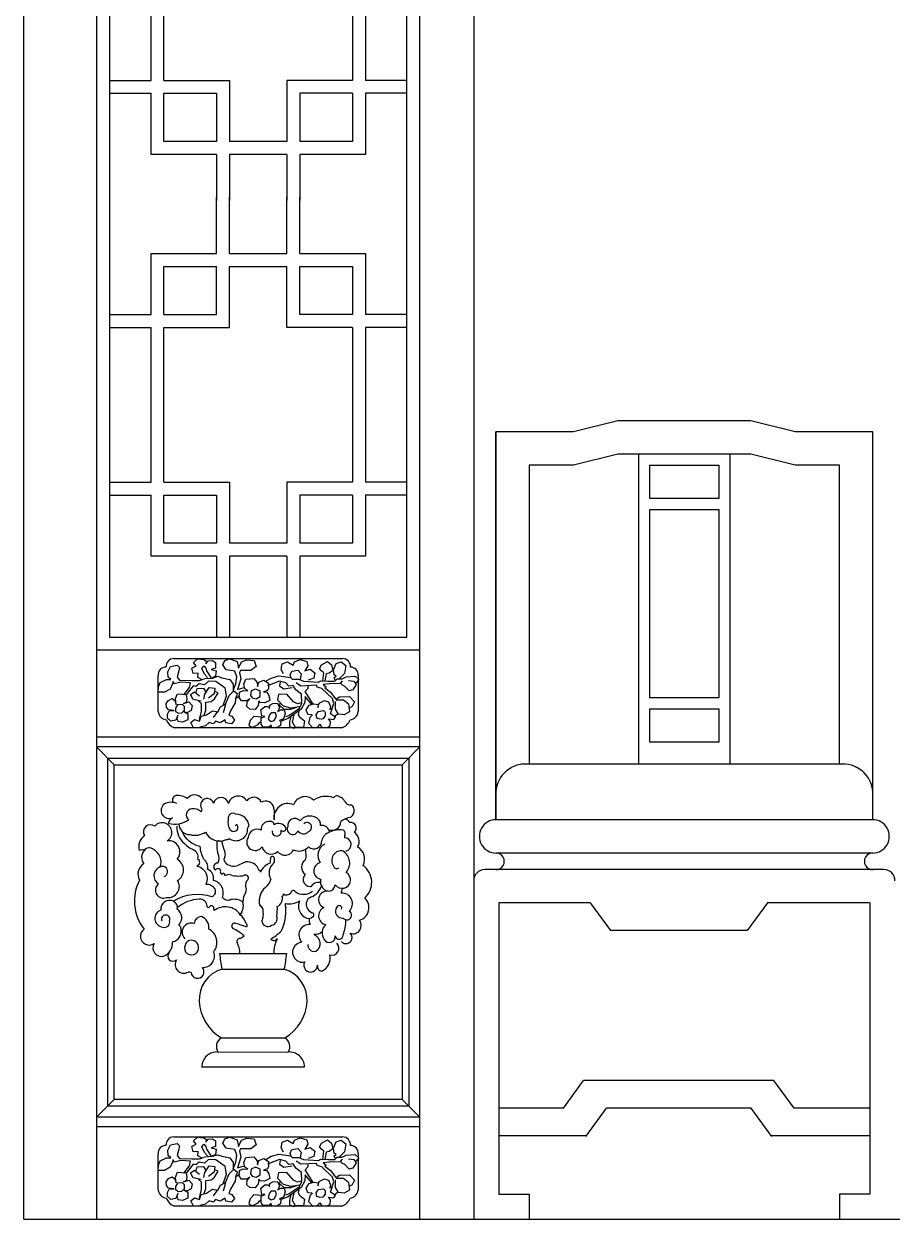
# Model space of a CAD drawing. Extents: x -66030 to 95157, y -13132 to 45879.
# Drawn here: x 84518 to 86168, y -8272 to -6003 of the extents above; entities that cross this region are included whole.
import ezdxf

# ---------------------------------------------------------------- set-up
doc = ezdxf.new("R2010")
doc.units = 0
doc.header["$LTSCALE"] = 100
doc.header["$MEASUREMENT"] = 0
doc.layers.add('立面框架', color=3, linetype='CONTINUOUS')

msp = doc.modelspace()

# ---------------------------------------------------------------- linework, layer by layer
at = {"layer": '立面框架', "linetype": 'ByBlock'}
for p, q in [((84656.4, -4735.7), (84656.4, -7191.5)), ((85270.4, -7191.5), (85270.4, -4735.7)), ((85372.9, -5656.6), (85372.9, -8272.1)), ((84759.8, -6109.9), (84759.8, -5816.5)), ((84784.3, -6109.9), (84784.3, -5816.5)), ((85142.5, -5816.5), (85142.5, -6109.9)), ((85167.1, -5816.5), (85167.1, -6109.9)), ((84681, -6109.9), (84759.8, -6109.9)), ((84784.3, -6109.9), (84908.7, -6109.9)), ((84908.7, -6109.9), (84908.7, -6226.1)), ((85142.5, -6109.9), (85018.1, -6109.9)), ((85018.1, -6109.9), (85018.1, -6226.1)), ((85245.8, -6109.9), (85167.1, -6109.9)), ((84681, -6134.4), (84759.8, -6134.4)), ((84759.8, -6250.6), (84759.8, -6134.4)), ((84784.3, -6226.1), (84784.3, -6134.4)), ((84784.3, -6134.4), (84884.2, -6134.4)), ((84884.2, -6134.4), (84884.2, -6226.1)), ((85142.5, -6134.4), (85042.7, -6134.4)), ((85042.7, -6134.4), (85042.7, -6226.1)), ((85142.5, -6134.4), (85142.5, -6226.1)), ((85167.1, -6134.4), (85167.1, -6250.6)), ((85245.8, -6134.4), (85167.1, -6134.4)), ((84884.2, -6226.1), (84784.3, -6226.1)), ((85018.1, -6226.1), (84908.7, -6226.1)), ((85142.5, -6226.1), (85042.7, -6226.1)), ((84884.2, -6250.6), (84759.8, -6250.6)), ((84884.2, -6250.6), (84884.2, -6338.3)), ((85018.1, -6250.6), (84908.7, -6250.6)), ((84908.7, -6250.6), (84908.7, -6338.3)), ((85018.1, -6250.6), (85018.1, -6338.3)), ((85167.1, -6250.6), (85042.7, -6250.6)), ((85042.7, -6250.6), (85042.7, -6338.3)), ((84884.2, -6438.6), (84884.2, -6331.5)), ((84908.7, -6438.6), (84908.7, -6331.5)), ((85018.1, -6438.6), (85018.1, -6331.5)), ((85042.7, -6438.6), (85042.7, -6331.5)), ((84759.8, -6554.8), (84759.8, -6438.6)), ((84759.8, -6438.6), (84884.2, -6438.6)), ((84908.7, -6438.6), (85018.1, -6438.6)), ((85042.7, -6438.6), (85167.1, -6438.6)), ((85167.1, -6438.6), (85167.1, -6554.8)), ((84784.3, -6554.8), (84784.3, -6463.1)), ((84784.3, -6463.1), (84884.2, -6463.1)), ((84884.2, -6554.8), (84884.2, -6463.1)), ((84908.7, -6463.1), (85018.1, -6463.1)), ((84908.7, -6579.3), (84908.7, -6463.1)), ((85018.1, -6579.3), (85018.1, -6463.1)), ((85042.7, -6554.8), (85042.7, -6463.1)), ((85042.7, -6463.1), (85142.5, -6463.1)), ((85142.5, -6463.1), (85142.5, -6554.8)), ((84681, -6554.8), (84759.8, -6554.8)), ((84784.3, -6554.8), (84884.2, -6554.8)), ((85142.5, -6554.8), (85042.7, -6554.8)), ((85245.8, -6554.8), (85167.1, -6554.8)), ((84681, -6579.3), (84759.8, -6579.3)), ((84759.8, -6872.7), (84759.8, -6579.3)), ((84784.3, -6872.7), (84784.3, -6579.3)), ((84784.3, -6579.3), (84908.7, -6579.3)), ((85142.5, -6579.3), (85018.1, -6579.3)), ((85142.5, -6579.3), (85142.5, -6872.7)), ((85167.1, -6579.3), (85167.1, -6872.7)), ((85245.8, -6579.3), (85167.1, -6579.3)), ((84681, -6872.7), (84759.8, -6872.7)), ((84784.3, -6872.7), (84908.7, -6872.7)), ((84908.7, -6872.7), (84908.7, -6988.9)), ((85142.5, -6872.7), (85018.1, -6872.7)), ((85018.1, -6872.7), (85018.1, -6988.9)), ((85245.8, -6872.7), (85167.1, -6872.7)), ((84681, -6897.3), (84759.8, -6897.3)), ((84759.8, -7013.4), (84759.8, -6897.3)), ((84784.3, -6988.9), (84784.3, -6897.3)), ((84784.3, -6897.3), (84884.2, -6897.3)), ((84884.2, -6897.3), (84884.2, -6988.9)), ((85142.5, -6897.3), (85042.7, -6897.3)), ((85042.7, -6897.3), (85042.7, -6988.9)), ((85142.5, -6897.3), (85142.5, -6988.9)), ((85167.1, -6897.3), (85167.1, -7013.4)), ((85245.8, -6897.3), (85167.1, -6897.3)), ((84884.2, -6988.9), (84784.3, -6988.9)), ((85018.1, -6988.9), (84908.7, -6988.9)), ((85142.5, -6988.9), (85042.7, -6988.9)), ((84884.2, -7013.4), (84759.8, -7013.4)), ((84884.2, -7013.4), (84884.2, -7167)), ((85018.1, -7013.4), (84908.7, -7013.4)), ((84908.7, -7013.4), (84908.7, -7167)), ((85018.1, -7013.4), (85018.1, -7167)), ((85167.1, -7013.4), (85042.7, -7013.4)), ((85042.7, -7013.4), (85042.7, -7167)), ((84656.4, -7191.5), (84656.4, -8272.1)), ((84656.4, -7191.5), (85270.4, -7191.5)), ((85270.4, -8272.1), (85270.4, -7191.5)), ((84803.1, -7207.7), (85123.8, -7207.7)), ((84773.4, -7308.5), (84773.4, -7240.1)), ((85153.4, -7240.1), (85153.4, -7308.5)), ((85122.4, -7339.6), (84804.5, -7339.6)), ((84803.1, -8116), (85123.8, -8116)), ((84773.4, -8216.8), (84773.4, -8148.3)), ((85153.4, -8148.3), (85153.4, -8216.8)), ((85122.4, -8247.8), (84804.5, -8247.8))]:
    msp.add_line(p, q, dxfattribs=at)
at = {"layer": '立面框架'}
for p, q in [((85646.6, -6756.3), (85562.4, -6777.4)), ((85899.2, -6756.3), (85646.6, -6756.3)), ((85983.4, -6777.4), (85899.2, -6756.3)), ((85562.4, -6777.4), (85415, -6777.4)), ((85415, -6777.4), (85415, -7513.8)), ((85415, -7513.8), (85415, -6777.4)), ((86130.8, -6777.4), (85983.4, -6777.4)), ((86130.8, -7513.8), (86130.8, -6777.4)), ((85646.6, -6819.5), (85562.4, -6840.5)), ((85899.2, -6819.5), (85646.6, -6819.5)), ((85686.1, -6819.5), (85686.1, -7408.6)), ((85859.4, -6819.5), (85859.4, -7408.6)), ((85983.4, -6840.5), (85899.2, -6819.5)), ((85562.4, -6840.5), (85478.2, -6840.5)), ((85478.2, -6840.5), (85478.2, -7408.6)), ((85707.1, -6903.7), (85707.1, -6840.5)), ((85707.1, -6840.5), (85838.3, -6840.5)), ((85838.3, -6840.5), (85838.3, -6903.7)), ((86067.7, -6840.5), (85983.4, -6840.5)), ((86067.7, -7408.6), (86067.7, -6840.5)), ((85838.3, -6903.7), (85707.1, -6903.7)), ((85707.1, -7282.3), (85707.1, -6924.7)), ((85707.1, -6924.7), (85838.3, -6924.7)), ((85838.3, -6924.7), (85838.3, -7282.3)), ((85838.3, -7282.3), (85707.1, -7282.3)), ((85707.1, -7366.5), (85707.1, -7303.3)), ((85707.1, -7303.3), (85838.3, -7303.3)), ((85838.3, -7303.3), (85838.3, -7366.5)), ((85838.3, -7366.5), (85707.1, -7366.5)), ((84690.1, -7409.4), (84656.4, -7375.7)), ((85270.4, -7375.7), (84656.4, -7375.7)), ((85236.7, -7409.4), (85270.4, -7375.7)), ((85270.4, -7375.7), (85270.4, -7375.7)), ((84690.1, -7409.4), (85236.7, -7409.4)), ((84690.1, -8045), (84690.1, -7409.4)), ((85236.7, -7409.4), (85236.7, -8045)), ((86067.7, -7408.6), (85463.7, -7408.6)), ((86130.8, -7513.8), (85415, -7513.8)), ((86130.8, -7577), (85415, -7577)), ((86151.9, -7608.6), (85394, -7608.6)), ((85372.9, -7629.6), (85372.9, -8272.1)), ((85420.3, -7671.7), (85420.3, -8224.7)), ((85594, -7671.7), (85420.3, -7671.7)), ((85594, -7671.7), (85632.5, -7724.4)), ((85930.8, -7671.7), (85892.3, -7724.4)), ((85930.8, -7671.7), (85892.3, -7724.4)), ((86125.5, -7671.7), (85930.8, -7671.7)), ((86125.5, -7671.7), (86125.5, -8224.7)), ((85892.3, -7724.4), (85632.5, -7724.4)), ((84890, -7767.9), (85017.6, -7767.9)), ((84894.5, -7797.3), (85013.1, -7797.3)), ((84893.8, -7927.8), (85013.8, -7927.8)), ((84885, -7954.8), (85020, -7954.9)), ((84856, -7983), (85051.6, -7983)), ((85543.1, -8061.3), (85581.6, -8008.7)), ((85943.2, -8008.7), (85581.6, -8008.7)), ((85981.7, -8061.3), (85943.2, -8008.7)), ((84690.1, -8045), (84656.4, -8078.7)), ((85236.7, -8045), (84690.1, -8045)), ((85236.7, -8045), (85270.4, -8078.7)), ((85270.4, -8078.7), (84656.4, -8078.7)), ((85543.1, -8061.3), (85420.3, -8061.3)), ((85585.5, -8115.2), (85625, -8061.3)), ((85899.8, -8061.3), (85625, -8061.3)), ((85939.3, -8115.2), (85899.8, -8061.3)), ((86125.5, -8061.3), (85981.7, -8061.3)), ((85586.4, -8113.9), (85420.3, -8113.9)), ((86125.5, -8113.9), (85938.4, -8113.9)), ((85420.3, -8224.7), (85478.2, -8224.7)), ((85478.2, -8224.7), (85478.2, -8272.1)), ((86067.7, -8224.7), (86067.7, -8272.1)), ((86125.5, -8224.7), (86067.7, -8224.7)), ((84518.3, -8272.1), (89992, -8272.1))]:
    msp.add_line(p, q, dxfattribs=at)
at = {"layer": '立面框架', "linetype": 'ByBlock'}
msp.add_lwpolyline([(84518.3, -8272.1), (84518.3, -8272.1), (84518.3, -4588.3), (87334.4, -4588.3), (89992, -4588.3), (89992, -8272.1), (89992, -8272.1)], dxfattribs=at)
msp.add_lwpolyline([(85245.8, -7167), (85245.8, -4760.2), (84681, -4760.2), (84681, -7167)], close=True, dxfattribs=at)
at = {"layer": '立面框架'}
for points in [[(84855.8, -7247.3), (84848.5, -7243.6), (84849.6, -7235.8), (84839.6, -7236.3), (84837.5, -7225.8), (84845.4, -7221.6), (84840.7, -7215.4), (84848, -7208), (84860, -7209.6), (84865.3, -7212.7), (84864.2, -7218), (84868.4, -7212.2), (84876.8, -7211.2), (84882.6, -7215.4), (84882.6, -7225.8), (84874.2, -7228.4), (84883.6, -7231.1), (84882.6, -7241.5), (84874.7, -7244.7)], [(84861.1, -7245.7), (84876.3, -7244.7), (84886.8, -7241.5), (84894.6, -7244.2), (84909.8, -7247.3), (84915.6, -7256.2), (84915.6, -7268.2), (84920.8, -7255.7), (84922.9, -7242.6), (84919.2, -7231.6), (84902.5, -7229), (84896.2, -7219.5), (84899.9, -7211.2), (84909.3, -7208), (84923.4, -7213.3), (84926, -7225.8), (84931.8, -7213.8), (84941.8, -7210.1), (84955.9, -7211.7), (84959.6, -7222.7), (84949.1, -7230.5), (84929.7, -7230.5), (84928.1, -7234.2), (84930.2, -7246.2), (84924, -7266.7), (84936.5, -7263)], [(85011.4, -7236.8), (85007.3, -7228.4), (85008.8, -7218), (85019.3, -7213.8), (85029.8, -7220.1), (85032.4, -7214.3), (85043.4, -7209.6), (85055.5, -7213.3), (85057.5, -7221.6), (85051.8, -7231.1), (85062.3, -7227.9), (85071.2, -7234.7), (85069.1, -7245.2), (85058.1, -7248.9)], [(85086.2, -7250.1), (85087.9, -7234.7), (85083.7, -7231.1), (85080.1, -7226.4), (85083.7, -7219.5), (85095.3, -7213.3), (85102.6, -7219.5), (85105.2, -7230.5), (85098.4, -7235.8), (85092.6, -7236.8), (85090.2, -7250.2)], [(85109.4, -7248.9), (85107.8, -7243.6), (85111.5, -7241), (85107.8, -7238.4), (85106.3, -7229), (85111.5, -7216.9), (85120.9, -7214.3), (85129.8, -7221.1), (85127.2, -7236.3), (85117.3, -7246.2)], [(84822.3, -7276.6), (84832.8, -7263), (84834.9, -7253.6), (84816.6, -7252.5), (84804, -7255.7), (84801.9, -7251.5), (84800.3, -7255.7), (84796.1, -7265.6), (84785.1, -7271.9), (84773.6, -7271.9), (84774.1, -7261.4), (84777.3, -7253.1), (84789.3, -7247.3), (84797.7, -7247.3), (84792.5, -7243.1), (84791.9, -7233.2), (84796.6, -7222.7), (84809.2, -7220.6), (84813.9, -7224.8), (84811.8, -7233.7), (84809.7, -7243.1), (84813.9, -7248.9), (84837.5, -7249.4), (84851.7, -7249.4), (84860.6, -7246.2)], [(84867.4, -7243.6), (84861.1, -7237.3), (84856.4, -7226.4), (84860, -7221.6), (84864.2, -7225.8), (84865.3, -7231.1), (84873.7, -7243.6)], [(85026.1, -7244.2), (85024, -7238.4), (85027.2, -7231.6), (85038.7, -7230), (85045, -7236.8), (85043.4, -7247.3)], [(84896.7, -7297), (84903, -7278.7), (84900.4, -7264), (84883.1, -7251.5), (84868.9, -7251), (84861.6, -7257.8), (84851.1, -7255.7), (84844.8, -7260.9), (84840.1, -7259.3), (84826.5, -7276.6)], [(84943.9, -7268.8), (84938.1, -7265.1), (84936, -7256.7), (84940.2, -7246.8), (84955.4, -7245.7), (84961.7, -7253.1), (84962.2, -7260.9), (84964.8, -7252.5), (84974.2, -7248.9), (84983.2, -7254.6), (84983.2, -7264), (84981.1, -7268.2), (84973.2, -7270.9), (84979.5, -7271.4), (84983.7, -7277.7), (84985.2, -7287.1), (84975.3, -7291.8), (84966.9, -7291.3), (84964.3, -7288.1), (84963.2, -7297), (84957.5, -7304.4), (84947.5, -7303.8), (84941.8, -7298.6), (84942.3, -7290.2), (84947.5, -7284.5), (84940.7, -7288.1), (84931.8, -7288.1), (84927.1, -7281.9), (84928.1, -7271.9), (84935, -7268.2), (84943.9, -7268.8)], [(84977.9, -7251), (84987.9, -7244.7), (85002.5, -7240.5), (85024.5, -7243.6), (85028.2, -7246.8), (85040.3, -7246.8), (85049.7, -7250.4), (85078, -7252.5), (85081.6, -7249.9), (85096.3, -7250.4), (85108.9, -7250.4), (85113.6, -7246.2), (85123, -7246.2), (85130.4, -7242.6), (85147.7, -7241), (85154.5, -7247.3), (85149.8, -7254.1)], [(85016.2, -7318), (85021.4, -7315.9), (85041.8, -7301.7), (85046, -7292.3), (85045.5, -7275.6), (85035, -7267.2), (85029.8, -7258.8), (85021.9, -7260.4), (85015.6, -7253.6), (85003.6, -7251), (84981.1, -7259.3)], [(85005.2, -7252.5), (85003.6, -7259.3), (85012, -7265.1), (85028.2, -7262.5)], [(85115.2, -7312.7), (85108.4, -7318), (85100.5, -7312.7), (85106.8, -7293.4), (85104.7, -7283.9), (85084.3, -7264.6), (85075.4, -7262), (85074.3, -7258.3), (85044.4, -7259.9), (85035.5, -7254.1)], [(85068, -7294.4), (85052.8, -7270.3), (85058.1, -7264), (85058.6, -7259.3)], [(85120.4, -7255.1), (85098.9, -7255.7), (85086.9, -7257.2), (85092.6, -7261.4), (85090, -7263.5), (85100.5, -7271.4), (85111, -7285), (85117.8, -7280.3), (85136.7, -7279.8), (85146.1, -7290.2), (85141.9, -7299.1), (85137.2, -7301.2)], [(85135.1, -7249.4), (85145, -7251), (85149.2, -7257.2), (85142.9, -7267.2), (85136.1, -7269.3), (85127.2, -7259.9), (85122, -7257.8), (85120.4, -7253.6), (85123.6, -7249.9)], [(84807.6, -7294.9), (84806.1, -7283.9), (84810.3, -7275), (84826.5, -7276.1), (84827.6, -7285), (84826.5, -7291.3), (84821.8, -7293.4), (84831.7, -7290.2), (84838, -7297), (84835.9, -7306.5), (84828.1, -7310.6), (84822.3, -7308.6), (84829.6, -7312.7), (84829.6, -7324.3), (84819.7, -7328.4), (84811.3, -7327.4), (84809.2, -7322.2), (84810.8, -7315.4), (84807.1, -7324.8), (84797.7, -7326.4), (84790.9, -7321.1), (84790.9, -7313.3), (84794, -7307), (84803.5, -7306.5), (84793, -7304.9), (84789.3, -7300.2), (84788.3, -7292.8), (84793, -7287.1), (84799.8, -7283.4), (84805, -7287.6), (84807.6, -7294.9)], [(84854.8, -7288.7), (84840.1, -7285.5), (84834.9, -7276.1), (84842.2, -7270.9), (84852.2, -7278.7)], [(84839.6, -7337.9), (84835.4, -7329.5), (84842.2, -7323.7), (84851.7, -7326.9), (84855.3, -7316.9), (84865.3, -7314.8), (84876.8, -7307), (84886.8, -7309.1), (84892, -7299.7), (84901.4, -7294.4), (84908.2, -7278.2), (84917.1, -7269.3), (84924, -7275), (84920.8, -7281.3), (84919.8, -7291.8), (84910.9, -7307), (84907.7, -7315.4), (84913.5, -7316.9), (84918.2, -7324.8), (84912.9, -7331.6), (84901.9, -7330), (84900.4, -7324.3), (84890.9, -7330), (84882.6, -7326.9), (84877.8, -7331.6), (84870, -7329.5), (84863.2, -7335.3), (84852.7, -7337.9)], [(84845.4, -7272.4), (84847.5, -7264.6), (84859.5, -7264), (84863.7, -7271.4)], [(84860, -7285), (84862.1, -7275.6), (84870, -7262.5), (84881, -7264), (84879.9, -7274.5), (84868.9, -7282.9)], [(84863.7, -7290.8), (84874.2, -7289.2), (84880.5, -7284.5), (84887.3, -7273), (84881, -7270.3)], [(84920.5, -7283.7), (84928.7, -7278.2)], [(84948.6, -7277.7), (84951.7, -7282.4), (84959.6, -7284.5), (84966.9, -7279.8), (84966.9, -7269.3), (84958, -7265.6), (84950.1, -7269.3), (84948.6, -7277.7)], [(85045, -7291.8), (85038.2, -7293.9), (85030.3, -7289.7), (85017.7, -7275.6), (85002, -7276.1), (84999.9, -7286), (85010.9, -7297.6), (85024.5, -7301.2), (85041.8, -7298.6)], [(85064.4, -7294.4), (85052.8, -7279.8), (85051.8, -7291.3), (85045, -7303.8), (85020.3, -7321.6), (85007.3, -7326.4)], [(84806.1, -7304.4), (84806.6, -7308), (84811.8, -7311.7), (84818.6, -7310.6), (84823.4, -7305.9), (84823.4, -7299.1), (84819.7, -7294.9), (84810.3, -7295.5), (84806.1, -7301.7), (84806.3, -7306.2)], [(84852.2, -7323.7), (84855.8, -7307.5), (84855.8, -7293.9), (84849.6, -7287.6)], [(84860.6, -7314.8), (84863.7, -7306.5), (84864.2, -7290.8)], [(84901.4, -7294.9), (84896.7, -7310.6)], [(84975.8, -7317.5), (84970.1, -7316.4), (84968.5, -7304.9), (84976.3, -7298.6), (84983.2, -7298.6), (84984.7, -7302.8), (84985.2, -7296.5), (84991, -7292.8), (84999.9, -7292.3), (85004.1, -7300.7), (85001, -7308.6), (85006.2, -7304.9), (85012.5, -7304.9), (85014.6, -7312.2), (85011.4, -7322.2), (85003.6, -7325.3), (85006.2, -7327.9), (85005.7, -7334.7), (84997.8, -7339.4), (84989.4, -7338.4), (84987.3, -7333.7), (84984.2, -7337.9), (84972.1, -7337.3), (84969, -7332.1), (84969, -7320.6), (84976.9, -7317.5)], [(85004.6, -7292.3), (85003.6, -7296.5), (85012, -7303.8), (85025.6, -7303.8), (85036.6, -7300.2)], [(85065.4, -7314.8), (85057.5, -7313.8), (85054.4, -7305.4), (85060.2, -7296), (85069.1, -7293.9), (85077.5, -7294.9), (85076.9, -7300.7), (85079.5, -7292.3), (85089.5, -7287.6), (85096.8, -7290.2), (85101, -7298.6), (85099.5, -7304.4), (85101, -7303.8), (85102.6, -7302.8)], [(85081.1, -7322.7), (85074.8, -7321.1), (85073.8, -7314.3), (85078, -7308), (85087.4, -7306.5), (85090.6, -7309.6), (85090.6, -7316.4), (85086.4, -7322.2), (85081.6, -7323.2)], [(85111.5, -7286), (85125.7, -7286), (85135.1, -7293.9), (85136.7, -7309.1), (85126.7, -7314.8), (85115.7, -7313.3), (85110.5, -7303.8), (85110.5, -7289.2)], [(84886.2, -7308.6), (84877.8, -7319.5)], [(84970.1, -7319), (84954.9, -7318), (84948.1, -7325.3), (84945.4, -7334.2), (84951.7, -7338.9), (84963.2, -7333.2), (84966.4, -7328.4), (84969, -7330)], [(84984.7, -7314.8), (84982.6, -7322.7), (84987.9, -7327.4), (84993.6, -7325.3), (84998.3, -7317.5), (84996.2, -7310.6), (84987.9, -7310.6), (84984.7, -7314.8)], [(85025.6, -7318), (85023, -7327.9), (85023, -7336.8), (85030.3, -7340), (85035, -7338.9)], [(85040.3, -7308), (85039.2, -7313.8), (85041.8, -7318.5), (85051.3, -7325.8), (85049.2, -7338.9), (85034.5, -7338.9), (85028.7, -7328.4), (85031.9, -7313.8)], [(85066.5, -7314.8), (85061.2, -7319.5), (85059.1, -7330.5), (85067, -7339.4), (85077.5, -7337.3), (85080.6, -7332.6), (85084.3, -7338.4), (85094.2, -7338.4), (85100, -7335.8), (85100.5, -7327.4), (85096.8, -7322.2), (85106.8, -7323.7), (85110.5, -7318.5), (85110.5, -7316.9)], [(85270.4, -7357.3), (84656.4, -7357.3)], [(85270.4, -8097.1), (84656.4, -8097.1)], [(84855.8, -8155.5), (84848.5, -8151.9), (84849.6, -8144), (84839.6, -8144.5), (84837.5, -8134.1), (84845.4, -8129.9), (84840.7, -8123.6), (84848, -8116.3), (84860, -8117.8), (84865.3, -8121), (84864.2, -8126.2), (84868.4, -8120.4), (84876.8, -8119.4), (84882.6, -8123.6), (84882.6, -8134.1), (84874.2, -8136.7), (84883.6, -8139.3), (84882.6, -8149.8), (84874.7, -8152.9)], [(84861.1, -8153.9), (84876.3, -8152.9), (84886.8, -8149.8), (84894.6, -8152.4), (84909.8, -8155.5), (84915.6, -8164.4), (84915.6, -8176.5), (84920.8, -8163.9), (84922.9, -8150.8), (84919.2, -8139.8), (84902.5, -8137.2), (84896.2, -8127.8), (84899.9, -8119.4), (84909.3, -8116.3), (84923.4, -8121.5), (84926, -8134.1), (84931.8, -8122), (84941.8, -8118.3), (84955.9, -8119.9), (84959.6, -8130.9), (84949.1, -8138.8), (84929.7, -8138.8), (84928.1, -8142.4), (84930.2, -8154.5), (84924, -8174.9), (84936.5, -8171.2)], [(85011.4, -8145), (85007.3, -8136.7), (85008.8, -8126.2), (85019.3, -8122), (85029.8, -8128.3), (85032.4, -8122.5), (85043.4, -8117.8), (85055.5, -8121.5), (85057.5, -8129.9), (85051.8, -8139.3), (85062.3, -8136.1), (85071.2, -8143), (85069.1, -8153.4), (85058.1, -8157.1)], [(85086.2, -8158.3), (85087.9, -8143), (85083.7, -8139.3), (85080.1, -8134.6), (85083.7, -8127.8), (85095.3, -8121.5), (85102.6, -8127.8), (85105.2, -8138.8), (85098.4, -8144), (85092.6, -8145), (85090.2, -8158.4)], [(85109.4, -8157.1), (85107.8, -8151.9), (85111.5, -8149.2), (85107.8, -8146.6), (85106.3, -8137.2), (85111.5, -8125.2), (85120.9, -8122.5), (85129.8, -8129.3), (85127.2, -8144.5), (85117.3, -8154.5)], [(84822.3, -8184.8), (84832.8, -8171.2), (84834.9, -8161.8), (84816.6, -8160.8), (84804, -8163.9), (84801.9, -8159.7), (84800.3, -8163.9), (84796.1, -8173.8), (84785.1, -8180.1), (84773.6, -8180.1), (84774.1, -8169.7), (84777.3, -8161.3), (84789.3, -8155.5), (84797.7, -8155.5), (84792.5, -8151.3), (84791.9, -8141.4), (84796.6, -8130.9), (84809.2, -8128.8), (84813.9, -8133), (84811.8, -8141.9), (84809.7, -8151.3), (84813.9, -8157.1), (84837.5, -8157.6), (84851.7, -8157.6), (84860.6, -8154.5)], [(84867.4, -8151.9), (84861.1, -8145.6), (84856.4, -8134.6), (84860, -8129.9), (84864.2, -8134.1), (84865.3, -8139.3), (84873.7, -8151.9)], [(85026.1, -8152.4), (85024, -8146.6), (85027.2, -8139.8), (85038.7, -8138.2), (85045, -8145), (85043.4, -8155.5)], [(84896.7, -8205.3), (84903, -8186.9), (84900.4, -8172.3), (84883.1, -8159.7), (84868.9, -8159.2), (84861.6, -8166), (84851.1, -8163.9), (84844.8, -8169.1), (84840.1, -8167.6), (84826.5, -8184.8)], [(84943.9, -8177), (84938.1, -8173.3), (84936, -8164.9), (84940.2, -8155), (84955.4, -8153.9), (84961.7, -8161.3), (84962.2, -8169.1), (84964.8, -8160.8), (84974.2, -8157.1), (84983.2, -8162.8), (84983.2, -8172.3), (84981.1, -8176.5), (84973.2, -8179.1), (84979.5, -8179.6), (84983.7, -8185.9), (84985.2, -8195.3), (84975.3, -8200), (84966.9, -8199.5), (84964.3, -8196.4), (84963.2, -8205.3), (84957.5, -8212.6), (84947.5, -8212.1), (84941.8, -8206.8), (84942.3, -8198.4), (84947.5, -8192.7), (84940.7, -8196.4), (84931.8, -8196.4), (84927.1, -8190.1), (84928.1, -8180.1), (84935, -8176.5), (84943.9, -8177)], [(84977.9, -8159.2), (84987.9, -8152.9), (85002.5, -8148.7), (85024.5, -8151.9), (85028.2, -8155), (85040.3, -8155), (85049.7, -8158.7), (85078, -8160.8), (85081.6, -8158.1), (85096.3, -8158.7), (85108.9, -8158.7), (85113.6, -8154.5), (85123, -8154.5), (85130.4, -8150.8), (85147.7, -8149.2), (85154.5, -8155.5), (85149.8, -8162.3)], [(85016.2, -8226.2), (85021.4, -8224.1), (85041.8, -8210), (85046, -8200.5), (85045.5, -8183.8), (85035, -8175.4), (85029.8, -8167), (85021.9, -8168.6), (85015.6, -8161.8), (85003.6, -8159.2), (84981.1, -8167.6)], [(85005.2, -8160.8), (85003.6, -8167.6), (85012, -8173.3), (85028.2, -8170.7)], [(85115.2, -8221), (85108.4, -8226.2), (85100.5, -8221), (85106.8, -8201.6), (85104.7, -8192.2), (85084.3, -8172.8), (85075.4, -8170.2), (85074.3, -8166.5), (85044.4, -8168.1), (85035.5, -8162.3)], [(85068, -8202.6), (85052.8, -8178.6), (85058.1, -8172.3), (85058.6, -8167.6)], [(85120.4, -8163.4), (85098.9, -8163.9), (85086.9, -8165.5), (85092.6, -8169.7), (85090, -8171.7), (85100.5, -8179.6), (85111, -8193.2), (85117.8, -8188.5), (85136.7, -8188), (85146.1, -8198.4), (85141.9, -8207.3), (85137.2, -8209.4)], [(85135.1, -8157.6), (85145, -8159.2), (85149.2, -8165.5), (85142.9, -8175.4), (85136.1, -8177.5), (85127.2, -8168.1), (85122, -8166), (85120.4, -8161.8), (85123.6, -8158.1)], [(84807.6, -8203.2), (84806.1, -8192.2), (84810.3, -8183.3), (84826.5, -8184.3), (84827.6, -8193.2), (84826.5, -8199.5), (84821.8, -8201.6), (84831.7, -8198.4), (84838, -8205.3), (84835.9, -8214.7), (84828.1, -8218.9), (84822.3, -8216.8), (84829.6, -8221), (84829.6, -8232.5), (84819.7, -8236.7), (84811.3, -8235.6), (84809.2, -8230.4), (84810.8, -8223.6), (84807.1, -8233), (84797.7, -8234.6), (84790.9, -8229.3), (84790.9, -8221.5), (84794, -8215.2), (84803.5, -8214.7), (84793, -8213.1), (84789.3, -8208.4), (84788.3, -8201.1), (84793, -8195.3), (84799.8, -8191.6), (84805, -8195.8), (84807.6, -8203.2)], [(84854.8, -8196.9), (84840.1, -8193.7), (84834.9, -8184.3), (84842.2, -8179.1), (84852.2, -8186.9)], [(84839.6, -8246.1), (84835.4, -8237.7), (84842.2, -8232), (84851.7, -8235.1), (84855.3, -8225.1), (84865.3, -8223.1), (84876.8, -8215.2), (84886.8, -8217.3), (84892, -8207.9), (84901.4, -8202.6), (84908.2, -8186.4), (84917.1, -8177.5), (84924, -8183.3), (84920.8, -8189.5), (84919.8, -8200), (84910.9, -8215.2), (84907.7, -8223.6), (84913.5, -8225.1), (84918.2, -8233), (84912.9, -8239.8), (84901.9, -8238.2), (84900.4, -8232.5), (84890.9, -8238.2), (84882.6, -8235.1), (84877.8, -8239.8), (84870, -8237.7), (84863.2, -8243.5), (84852.7, -8246.1)], [(84845.4, -8180.6), (84847.5, -8172.8), (84859.5, -8172.3), (84863.7, -8179.6)], [(84860, -8193.2), (84862.1, -8183.8), (84870, -8170.7), (84881, -8172.3), (84879.9, -8182.7), (84868.9, -8191.1)], [(84863.7, -8199), (84874.2, -8197.4), (84880.5, -8192.7), (84887.3, -8181.2), (84881, -8178.6)], [(84920.5, -8191.9), (84928.7, -8186.4)], [(84948.6, -8185.9), (84951.7, -8190.6), (84959.6, -8192.7), (84966.9, -8188), (84966.9, -8177.5), (84958, -8173.8), (84950.1, -8177.5), (84948.6, -8185.9)], [(85045, -8200), (85038.2, -8202.1), (85030.3, -8197.9), (85017.7, -8183.8), (85002, -8184.3), (84999.9, -8194.3), (85010.9, -8205.8), (85024.5, -8209.4), (85041.8, -8206.8)], [(85064.4, -8202.6), (85052.8, -8188), (85051.8, -8199.5), (85045, -8212.1), (85020.3, -8229.9), (85007.3, -8234.6)], [(84806.1, -8212.6), (84806.6, -8216.2), (84811.8, -8219.9), (84818.6, -8218.9), (84823.4, -8214.2), (84823.4, -8207.3), (84819.7, -8203.2), (84810.3, -8203.7), (84806.1, -8210), (84806.3, -8214.4)], [(84852.2, -8232), (84855.8, -8215.7), (84855.8, -8202.1), (84849.6, -8195.8)], [(84860.6, -8223.1), (84863.7, -8214.7), (84864.2, -8199)], [(84901.4, -8203.2), (84896.7, -8218.9)], [(84975.8, -8225.7), (84970.1, -8224.6), (84968.5, -8213.1), (84976.3, -8206.8), (84983.2, -8206.8), (84984.7, -8211), (84985.2, -8204.7), (84991, -8201.1), (84999.9, -8200.5), (85004.1, -8208.9), (85001, -8216.8), (85006.2, -8213.1), (85012.5, -8213.1), (85014.6, -8220.4), (85011.4, -8230.4), (85003.6, -8233.5), (85006.2, -8236.1), (85005.7, -8242.9), (84997.8, -8247.7), (84989.4, -8246.6), (84987.3, -8241.9), (84984.2, -8246.1), (84972.1, -8245.6), (84969, -8240.3), (84969, -8228.8), (84976.9, -8225.7)], [(85004.6, -8200.5), (85003.6, -8204.7), (85012, -8212.1), (85025.6, -8212.1), (85036.6, -8208.4)], [(85065.4, -8223.1), (85057.5, -8222), (85054.4, -8213.6), (85060.2, -8204.2), (85069.1, -8202.1), (85077.5, -8203.2), (85076.9, -8208.9), (85079.5, -8200.5), (85089.5, -8195.8), (85096.8, -8198.4), (85101, -8206.8), (85099.5, -8212.6), (85101, -8212.1), (85102.6, -8211)], [(85081.1, -8230.9), (85074.8, -8229.3), (85073.8, -8222.5), (85078, -8216.2), (85087.4, -8214.7), (85090.6, -8217.8), (85090.6, -8224.6), (85086.4, -8230.4), (85081.6, -8231.4)], [(85111.5, -8194.3), (85125.7, -8194.3), (85135.1, -8202.1), (85136.7, -8217.3), (85126.7, -8223.1), (85115.7, -8221.5), (85110.5, -8212.1), (85110.5, -8197.4)], [(84886.2, -8216.8), (84877.8, -8227.8)], [(84970.1, -8227.2), (84954.9, -8226.2), (84948.1, -8233.5), (84945.4, -8242.4), (84951.7, -8247.1), (84963.2, -8241.4), (84966.4, -8236.7), (84969, -8238.2)], [(84984.7, -8223.1), (84982.6, -8230.9), (84987.9, -8235.6), (84993.6, -8233.5), (84998.3, -8225.7), (84996.2, -8218.9), (84987.9, -8218.9), (84984.7, -8223.1)], [(85025.6, -8226.2), (85023, -8236.1), (85023, -8245), (85030.3, -8248.2), (85035, -8247.1)], [(85040.3, -8216.2), (85039.2, -8222), (85041.8, -8226.7), (85051.3, -8234), (85049.2, -8247.1), (85034.5, -8247.1), (85028.7, -8236.7), (85031.9, -8222)], [(85066.5, -8223.1), (85061.2, -8227.8), (85059.1, -8238.8), (85067, -8247.7), (85077.5, -8245.6), (85080.6, -8240.9), (85084.3, -8246.6), (85094.2, -8246.6), (85100, -8244), (85100.5, -8235.6), (85096.8, -8230.4), (85106.8, -8232), (85110.5, -8226.7), (85110.5, -8225.1)]]:
    msp.add_lwpolyline(points, dxfattribs=at)
msp.add_lwpolyline([(84677.5, -7396.7), (85249.3, -7396.7), (85249.3, -8057.7), (84677.5, -8057.7)], close=True, dxfattribs=at)
for points in [[(84812.6, -7521.5, 0.410096), (84834.3, -7542.1, 0.210517), (84863.4, -7537.4, 0.410946), (84903, -7551.5, 0.259619), (84908, -7549.4, 0.529071), (84943.3, -7536.2, -0.309669), (84946.3, -7525.7, 0.366541), (84921.2, -7503.2, 0.687218), (84906.4, -7513.6, 0.236321), (84910.3, -7533, 0.867818), (84924.2, -7524.4, 0.762905), (84919.8, -7526.2)], [(85098.7, -7537.5, 0.449217), (85081.8, -7525, 0.082864), (85080.9, -7517, 0.517015), (85043, -7516.1, 0.757811), (85019.4, -7527.2, 1.01048), (85039, -7535.2, 0.474183), (85058.6, -7536.6, 1.247587), (85050.1, -7521.4)], [(84809, -7526.2, 0.255623), (84823.4, -7558.9, 0.156585), (84838.7, -7569.4, -0.343358), (84848.4, -7588.2, -0.583367), (84847, -7601.7, -0.482918), (84864.1, -7636.2, -0.295925), (84879.6, -7643.5, -0.465148), (84875.5, -7660.5, 0.228587), (84802.5, -7668.7)], [(84990, -7534.8, 1.24052), (85006.9, -7533.9, 0.833681), (85015.8, -7528.6, 0.410231), (84994, -7523.2, 0.41411), (84985.5, -7517.4, 0.493427), (84969, -7533.5, 0.522758), (84944.1, -7547.7, 0.96726), (84970.8, -7565.5, 0.578936), (85000.2, -7574.4, 0.553992), (85030.5, -7570.8)], [(84934.4, -7669.4, 0.154764), (84911.8, -7665.2, -0.431056), (84895.9, -7661.2, 0.438389), (84878.2, -7628.9, 0.377048), (84867.4, -7607.9, 0.30331), (84860, -7588.7, -0.085941), (84853.1, -7564.9, -0.245573), (84819, -7536.1)], [(84776.6, -7603.6, 0.409986), (84764.2, -7570.6, 0.450903), (84747.1, -7571.7)], [(85089.7, -7560.1, 0.449102), (85081.1, -7595.2, 0.818607), (85082.6, -7626.7, 0.163834), (85081.6, -7632.9)], [(85084, -7639.8, 0.861617), (85109.5, -7637.1, 1.255122), (85130.6, -7613.8, 0.460268), (85124.9, -7573.4, 0.690985), (85106.6, -7602, 0.606526), (85116.6, -7604.9)], [(85096.5, -7649.5, 0.86413), (85087.9, -7680.6, 0.715023), (85091.8, -7713.1, 0.377629), (85088.8, -7741.1, 0.83295), (85109.7, -7734.2, 0.962107), (85124.7, -7732.9, 0.0893), (85130.1, -7703.7)], [(85121.7, -7683.5, 1.024733), (85112.6, -7679.9, 0.661094), (85125, -7700.4, 1.239737), (85136.4, -7687.4, 0.696601), (85121.1, -7653.2)], [(85085, -7726.5, -0.245895), (85069, -7731.5, -0.604791), (85072.6, -7764.2, -0.517441), (85058.3, -7750.5)]]:
    msp.add_lwpolyline(points, format="xyb", dxfattribs=at)
msp.add_lwpolyline([(84844.7, -7767.7, 0.577), (84841.6, -7743.9, 0.493206), (84824.4, -7752.4, 0.776941)], format="xyb", close=True, dxfattribs=at)
at = {"layer": '立面框架', "linetype": 'ByBlock'}
for centre, radius, start, end in [((84803.1, -7222.7), 14.9, 90.1861, 184.8039), ((85123.7, -7222.7), 14.9, 355.1961, 89.8139), ((84788.3, -7238.8), 14.9, 90.1861, 184.8039), ((85138.5, -7238.8), 14.9, 355.1961, 89.8139), ((84790.7, -7306.8), 17.4, 185.7526, 264.1783), ((84814.7, -7313.8), 27.7, 201.7323, 248.3369), ((85112.2, -7313.8), 27.7, 291.6631, 338.2677), ((85136.1, -7306.8), 17.4, 275.8217, 354.2474), ((84803.1, -8130.9), 14.9, 90.1861, 184.8039), ((85123.7, -8130.9), 14.9, 355.1961, 89.8139), ((84788.3, -8147), 14.9, 90.1861, 184.8039), ((85138.5, -8147), 14.9, 355.1961, 89.8139), ((84790.7, -8215), 17.4, 185.7526, 264.1783), ((84814.7, -8222), 27.7, 201.7323, 248.3369), ((85112.2, -8222), 27.7, 291.6631, 338.2677), ((85136.1, -8215), 17.4, 275.8217, 354.2474)]:
    msp.add_arc(centre, radius, start, end, dxfattribs=at)
at = {"layer": '立面框架'}
for centre, radius, start, end in [((85471, -7464.2), 56.1, 82.5421, 176.5663), ((86074.8, -7464.2), 56.1, 3.4337, 97.4579), ((84794.3, -7496.2), 15.3, 126.5223, 294.6969), ((84797.9, -7507.8), 27.1, 66.4193, 117.925), ((84810.4, -7477.2), 10, 106.5676, 202.1576), ((84809.4, -7500.1), 32.6, 53.8093, 93.2743), ((84842.7, -7484.2), 17.5, 40.3063, 143.4245), ((84866.5, -7486.2), 12.6, 15.8292, 215.399), ((84892.7, -7485.8), 14.4, 11.1449, 167.6502), ((84925.4, -7488.1), 19.3, 32.8533, 164.6183), ((84954.8, -7487.9), 16.7, 27.0651, 142.0096), ((84977.2, -7494.3), 15.9, 11.1284, 118.6202), ((85019.7, -7509.6), 26.5, 65.93, 189.052), ((85052.3, -7493.2), 23.2, 46.1409, 160.3093), ((85091.9, -7511.7), 42.3, 69.4955, 123.7537), ((85113, -7476.1), 7.5, 45.5078, 147.6406), ((85113.5, -7486.2), 16.2, 29.2201, 72.8656), ((85137.9, -7474.9), 10.8, 198.0113, 284.2736), ((85131.9, -7496.5), 14.1, 289.1886, 52.2028), ((84807.8, -7523.4), 15.2, 118.0534, 168.666), ((84837.5, -7504.4), 11, 90.015, 237.5606), ((84840.6, -7515.2), 22, 50.6605, 98.1457), ((84853.2, -7495), 3.48, 292.6366, 26.2047), ((84951.2, -7503.8), 43.5, 346.7005, 16.8109), ((85144.8, -7548.1), 39.1, 102.1265, 128.3757), ((84759, -7537), 13.7, 53.824, 210.6547), ((84780.9, -7538.1), 18.5, 300.2425, 138.6266), ((84805.1, -7476.6), 45.5, 254.4681, 305.5746), ((85103.4, -7516.7), 17.1, 249.3419, 357.6367), ((85118.5, -7578), 45.1, 81.3451, 116.0502), ((85119.4, -7540.6), 9.33, 340.3603, 50.8619), ((85128, -7522.6), 9.89, 20.1549, 89.3686), ((85139.5, -7529.3), 10.3, 307.0613, 102.3451), ((85415.1, -7545.4), 31.6, 89.862, 270.138), ((86130.7, -7545.4), 31.6, 269.862, 90.138), ((84763.3, -7565.3), 26.8, 127.2544, 194.8543), ((84793.5, -7575.1), 21.3, 319.448, 98.8966), ((84947.5, -7561.3), 62.8, 174.3699, 195.4399), ((84888.4, -7558.7), 4.95, 59.5037, 133.1607), ((84890.5, -7559.8), 5.41, 351.3143, 85.3337), ((85069.3, -7554), 15, 227.3935, 2.1044), ((85106, -7558.6), 22.4, 109.0556, 166.5077), ((85131.9, -7546.6), 4.7, 142.5931, 198.4588), ((85127.2, -7560.9), 12.8, 283.1251, 88.8505), ((85135.5, -7554.6), 19.9, 327.2905, 58.8786), ((84742.9, -7585.1), 14, 72.5504, 112.6865), ((84761.7, -7584.9), 19.7, 137.8066, 218.4937), ((84871.9, -7586.9), 17.5, 327.3225, 30.6291), ((84940.4, -7554.8), 45, 187.4451, 206.2362), ((84888.5, -7579.6), 12.5, 333.5237, 22.8922), ((85040.9, -7549), 24.2, 244.4892, 318.657), ((85022, -7580.2), 32.6, 342.8747, 18.2908), ((85138.6, -7588.5), 26.9, 333.4302, 59.5612), ((85415.1, -7592.8), 15.8, 269.7239, 90.2761), ((86130.7, -7592.8), 15.8, 89.7239, 270.2761), ((84757.9, -7616.9), 22.9, 120.4891, 209.9896), ((84781.5, -7612.1), 9.8, 289.1092, 120.1231), ((84797.9, -7609.4), 23.6, 301.7781, 59.8847), ((84885.7, -7603.1), 6.84, 82.3629, 240.7264), ((84904.5, -7589.6), 6.47, 136.9972, 223.0028), ((84916.8, -7579.8), 22.2, 219.8941, 290.6527), ((85391, -8631.4), 1131.4, 113.5286, 114.345), ((84943, -7616.6), 22.9, 16.7044, 99.0832), ((84996.4, -7625.7), 31.2, 109.1793, 156.5099), ((85006.9, -7614.7), 22.9, 129.208, 211.2045), ((84925.8, -7584.7), 61.5, 349.142, 359.6771), ((84990.3, -7587.9), 4.19, 347.4748, 137.2891), ((84984.8, -7590.7), 9.87, 320.6812, 11.2135), ((85062.7, -7603.9), 17, 124.1687, 232.8521), ((85139.2, -7632.7), 39.8, 311.5456, 53.9571), ((84783.1, -7620.2), 17.8, 111.4817, 238.8005), ((84886.9, -7612), 5.37, 338.8118, 146.5445), ((84894.6, -7614.2), 2.73, 174.1573, 337.8023), ((84896.9, -7618.2), 2.91, 346.2969, 85.8252), ((84901.5, -7609.2), 9.79, 259.4032, 308.1068), ((84926, -7572.9), 47.8, 247.3018, 284.1302), ((84939.5, -7624.2), 5.39, 316.4179, 110.4292), ((84965.1, -7612.8), 2.79, 349.8627, 94.1805), ((85063.1, -7626.9), 14.3, 138.5298, 191.7225), ((85394, -7629.6), 21.1, 90, 180), ((86151.9, -7629.6), 21.1, 0, 90), ((84813.4, -7668.2), 85.2, 152.1506, 218.7624), ((84783.5, -7647.3), 15.3, 129.3045, 293.0752), ((84792.7, -7640.7), 20.9, 261.1305, 32.496), ((84951.5, -7637.5), 12.5, 130.2693, 194.0523), ((84928.6, -7646.4), 12.3, 336.3296, 28.449), ((85001.3, -7669.1), 36.2, 132.1376, 190.9509), ((84962, -7621.3), 25.8, 305.5961, 348.1179), ((85062.7, -7627), 13.9, 191.3013, 268.408), ((85062.2, -7646.3), 5.42, 76.9469, 88.5063), ((85078.5, -7650.5), 17.8, 79.9326, 147.9943), ((85047.3, -7625), 39.6, 296.4977, 338.1774), ((85088.1, -7634.5), 6.61, 166.3401, 232.428), ((85108.4, -7646.3), 14.4, 331.2013, 8.9157), ((84795, -7683.4), 16.5, 62.8499, 187.906), ((84797.1, -7680.4), 12.8, 346.3121, 65.1186), ((84855.3, -7737), 72.5, 93.2073, 128.6715), ((84852.6, -7678.2), 13.7, 358.3977, 95.9131), ((84906.1, -7676.8), 29.1, 323.2854, 12.9961), ((84963.9, -7668.4), 29.5, 144.5765, 183.4962), ((84992.4, -7663.3), 17.1, 295.0886, 15.2795), ((85008.8, -7656), 2.79, 272.2003, 28.2502), ((85017.3, -7645.7), 10.8, 236.2922, 315.8386), ((85022.5, -7640.8), 33, 256.8739, 305.9124), ((85030, -7653.3), 4.9, 47.4448, 178.9017), ((85047.8, -7633.2), 22, 228.5712, 278.0686), ((85065.4, -7677.3), 25.5, 157.3689, 234.4414), ((85052.7, -7634.7), 20.4, 264.9618, 312.5133), ((85068.3, -7674.1), 14.1, 103.7502, 172.2066), ((85149, -7680.8), 24.8, 286.1292, 47.9315), ((84783.2, -7701.3), 16.3, 106.2294, 265.7336), ((84798.4, -7699.8), 19.8, 315.398, 55.8276), ((84868.9, -7677.6), 2.79, 199.8389, 335.3947), ((84874.7, -7681.2), 4.07, 26.5511, 142.7506), ((84887.9, -7680.9), 9.66, 171.0364, 214.9537), ((84901.1, -7713.3), 34.2, 34.0754, 128.1492), ((84960.8, -7687.2), 12.3, 350.4212, 66.238), ((84950.8, -7693.9), 22.6, 328.7037, 11.7239), ((84914.3, -7683.3), 85.5, 351.1732, 2.9986), ((84932.9, -7687.7), 83.3, 333.1782, 4.9181), ((85022.3, -7675.9), 7.87, 157.5996, 216.235), ((85072.2, -7673.5), 17.9, 175.7506, 254.9771), ((85065, -7694.2), 4.25, 320.2142, 52.965), ((84787.5, -7702.8), 7.9, 89.5793, 204.3096), ((84785.5, -7708.3), 9.93, 249.3089, 16.38), ((84788.3, -7702.4), 7.46, 334.8008, 95.3833), ((84755.2, -7766.9), 78.2, 38.7976, 42.8313), ((84836.1, -7727.3), 17.3, 69.9044, 225.8856), ((84856.2, -7711.8), 14.2, 91.5554, 176.7617), ((84847, -7718.6), 22.8, 353.1127, 67.2297), ((84918.5, -7715.8), 5.59, 64.6016, 231.8177), ((84617.2, -8678.5), 1014.3, 71.3444, 72.5751), ((84898.9, -7727.2), 45, 21.4979, 47.2777), ((84936, -7714.8), 6.26, 334.6642, 40.5425), ((84981.9, -7704.7), 11.8, 184.2444, 306.3731), ((84985.9, -7700.9), 13.7, 283.0196, 19.3002), ((85060.2, -7732.5), 19.6, 84.633, 225.7644), ((85058.8, -7688.1), 13, 230.6997, 316.9195), ((85079.3, -7704.3), 19.3, 169.9066, 206.7863), ((85143.3, -7714.4), 15.9, 250.2763, 37.8728), ((84756.2, -7735.3), 16.5, 123.8527, 304.5065), ((84796.4, -7725), 21, 281.1983, 19.8478), ((84856.4, -7746.8), 28.7, 321.4346, 62.5751), ((84870.1, -7813.7), 103.8, 50.0543, 64.2969), ((84924.6, -7723.8), 15.9, 286.1802, 319.568), ((84842.8, -7533.1), 253, 304.8355, 310.5475), ((85130.2, -7737.7), 11.4, 221.4808, 47.2928), ((84779.6, -7757), 16.2, 150.0845, 284.4518), ((84775.3, -7748.7), 25.4, 289.0591, 7.0492), ((84928.8, -7744.9), 5.86, 87.3482, 197.7737), ((84884.4, -7768), 44.2, 0.156, 28.7525), ((84992.9, -7735), 7.97, 225.9785, 324.7205), ((85049, -7765.8), 56, 152.1963, 182.1602), ((85047.5, -7765.4), 18.9, 92.9087, 282.8167), ((85103.7, -7757.8), 13, 251.0463, 45.9635), ((84801.5, -7772.5), 10, 138.0543, 312.0144), ((84822.1, -7788.7), 16.4, 147.6707, 299.4605), ((84858.4, -7772.6), 21.9, 267.287, 21.295), ((85167.3, -7740.3), 278.6, 185.6755, 191.8096), ((84740.3, -7740.3), 278.6, 348.1904, 354.3245), ((85072.8, -7776.3), 27.4, 294.0732, 13.2156), ((84829.4, -7821.8), 18.8, 69.7393, 87.668), ((84848.1, -7802.6), 12.3, 186.7397, 41.3235), ((84912.3, -7855.8), 61.1, 106.8814, 182.8867), ((84995.3, -7855.8), 61.1, 357.1133, 73.1186), ((85063, -7790.2), 12.9, 150.9308, 0.6701), ((85084.8, -7792.2), 9.12, 166.1342, 265.0071), ((84935.4, -7854.5), 84.3, 183.0174, 240.3953), ((84972.1, -7854.5), 84.3, 299.6047, 356.9826), ((84902.4, -7944), 18.4, 117.832, 216.2793), ((85005.2, -7944), 18.4, 323.7207, 62.168), ((84885, -7983.8), 29, 85.0248, 178.3677), ((85022.6, -7983.8), 29, 1.6323, 94.9752)]:
    msp.add_arc(centre, radius, start, end, dxfattribs=at)

doc.saveas('drawing.dxf')
